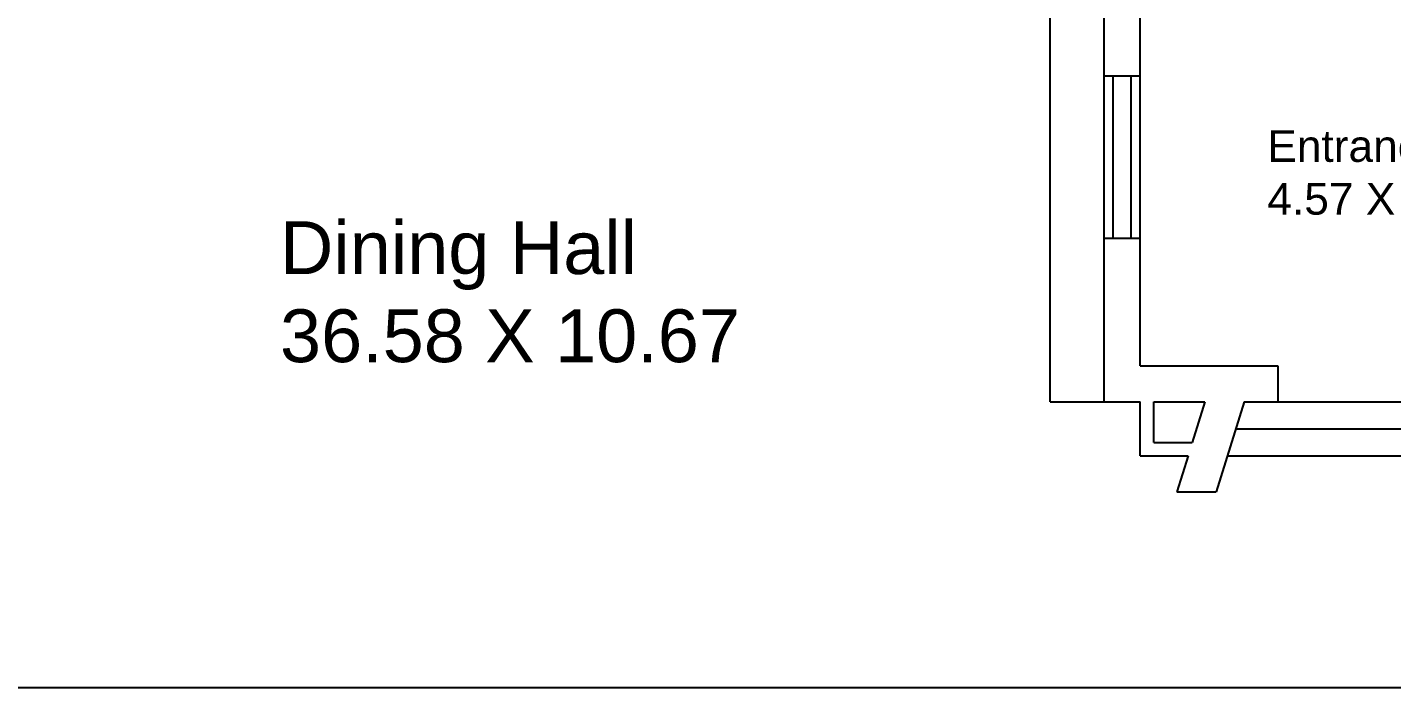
# Model space of a CAD drawing. Header units: inches. Extents: x 101 to 668, y -217 to 99.
# Drawn here: x 313.5 to 328.64, y 18.07 to 25.4 of the extents above; entities that cross this region are included whole.
import ezdxf

# ---------------------------------------------------------------- set-up
doc = ezdxf.new("R2010")
doc.units = ezdxf.units.IN
doc.header["$MEASUREMENT"] = 0
doc.styles.get("Standard").update_dxf_attribs({"font": 'arial.ttf'})

msp = doc.modelspace()

# ---------------------------------------------------------------- linework, layer by layer
for p, q in [((324.84974, 21.24289), (324.84974, 26.19289)), ((325.44974, 21.24289), (325.44974, 26.19289)), ((325.84974, 21.64289), (325.84974, 26.19289)), ((325.44974, 24.86066), (325.84974, 24.86066)), ((325.54974, 23.06066), (325.54974, 24.86066)), ((325.74974, 23.06066), (325.74974, 24.86066)), ((325.44974, 23.06066), (325.84974, 23.06066)), ((325.84974, 21.64289), (327.37474, 21.64289)), ((327.37474, 21.64289), (327.37474, 21.24289)), ((324.84974, 21.24289), (325.84974, 21.24289)), ((325.84974, 20.64289), (325.84974, 21.24289)), ((325.99974, 21.24289), (326.56545, 21.24289)), ((325.99974, 21.24289), (326.56545, 21.24289)), ((325.99974, 20.79289), (325.99974, 21.24289)), ((326.56545, 21.24289), (326.42563, 20.79289)), ((327.00045, 21.24289), (326.68974, 20.24289)), ((327.00045, 21.24289), (327.37474, 21.24289)), ((327.00045, 21.24289), (328.87474, 21.24289)), ((326.90724, 20.94289), (329.34224, 20.94289)), ((325.99974, 20.79289), (326.42563, 20.79289)), ((325.84974, 20.64289), (326.37902, 20.64289)), ((326.37902, 20.64289), (326.25474, 20.24289)), ((326.81402, 20.64289), (329.43545, 20.64289)), ((326.25474, 20.24289), (326.68974, 20.24289))]:
    msp.add_line(p, q)
msp.add_lwpolyline([(303.899, 55.74374), (351.40353, 55.74374), (351.40353, 18.07046), (303.899, 18.07046)], close=True)

# ---------------------------------------------------------------- texts
at = {"width": 8.6047683, "attachment_point": 1}
for s, insert, char_height in [('Entrance\\P4.57 X 4.57 ', (327.25885, 24.25893), 0.351739), ('Dining Hall\\P36.58 X 10.67 ', (316.30398, 23.24831), 0.5865869)]:
    msp.add_mtext(s, dxfattribs=dict(at, insert=insert, char_height=char_height))

doc.saveas('drawing.dxf')
